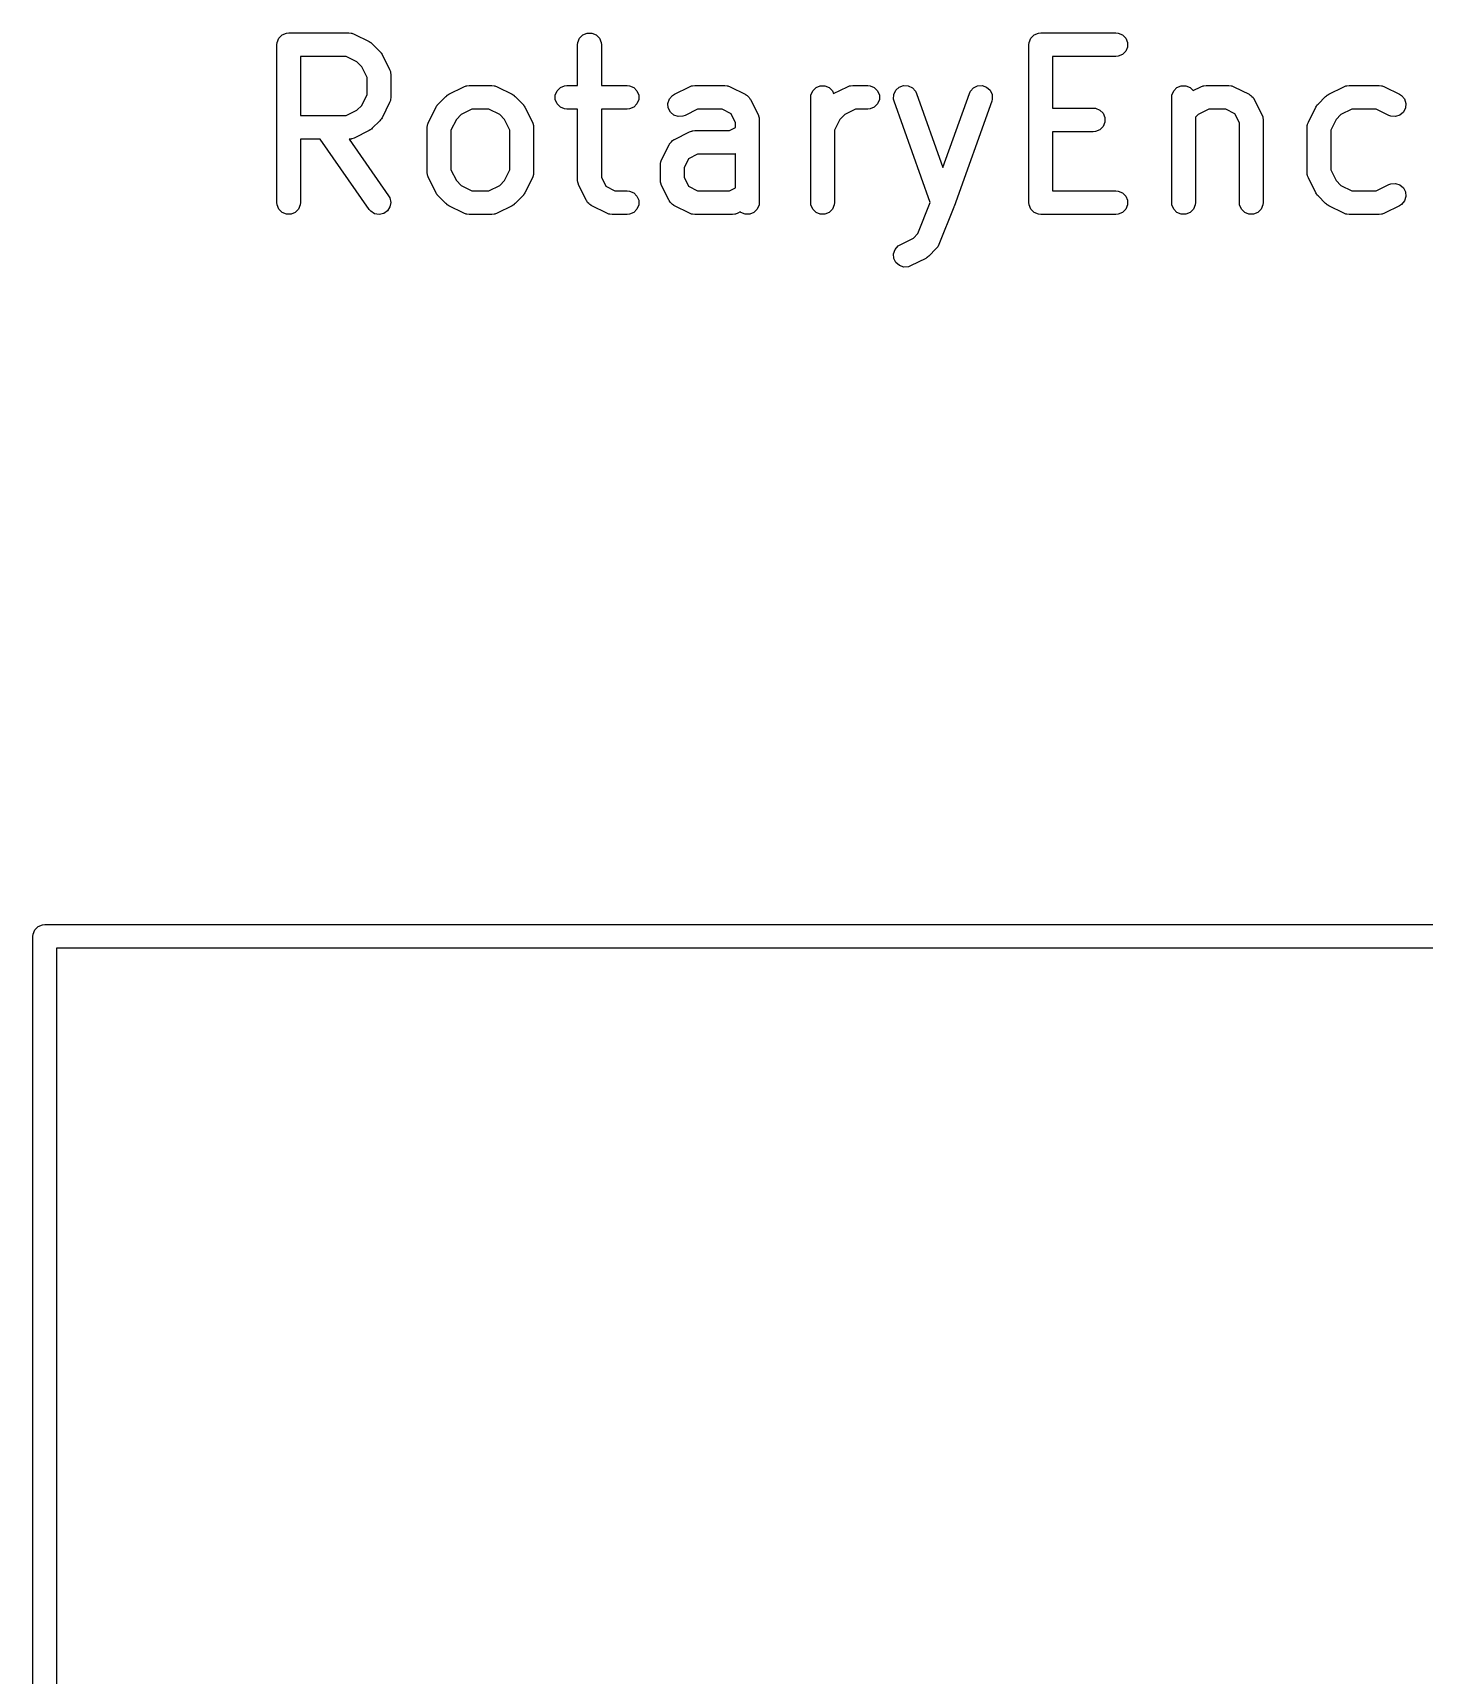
# Model space of a CAD drawing. Header units: millimetres. Extents: x 100.1 to 179.9, y -189 to -95.3.
# Drawn here: x 151.47 to 160.29, y -132.18 to -121.78 of the extents above; entities that cross this region are included whole.
import ezdxf

# ---------------------------------------------------------------- set-up
doc = ezdxf.new("R2010")
doc.units = ezdxf.units.MM
doc.layers.add('F.Fab', color=9, linetype='CONTINUOUS', true_color=0xafafaf)

msp = doc.modelspace()

# ---------------------------------------------------------------- linework, layer by layer
at = {"layer": 'F.Fab', "linetype": 'CONTINUOUS'}
for p, q in [((153.020237, -121.854819), (153.021678, -121.840187)), ((153.020237, -122.854819), (153.020237, -121.854819)), ((153.021678, -121.840187), (153.032877, -121.813151)), ((153.032877, -121.813151), (153.053569, -121.792459)), ((153.053569, -121.792459), (153.080605, -121.78126)), ((153.080605, -121.78126), (153.095237, -121.779819)), ((153.095237, -121.779819), (153.476189, -121.779819)), ((153.476189, -121.779819), (153.490821, -121.78126)), ((153.490821, -121.78126), (153.49331, -121.782291)), ((153.49331, -121.782291), (153.495998, -121.782482)), ((153.495998, -121.782482), (153.50973, -121.787737)), ((153.50973, -121.787737), (153.604968, -121.835356)), ((153.604968, -121.835356), (153.611267, -121.83932)), ((153.611267, -121.83932), (153.613095, -121.840078)), ((153.613095, -121.840078), (153.615151, -121.841766)), ((153.615151, -121.841766), (153.617411, -121.843188)), ((153.617411, -121.843188), (153.61871, -121.844686)), ((153.61871, -121.844686), (153.62446, -121.849405)), ((153.62446, -121.849405), (153.672079, -121.897024)), ((154.924999, -121.854819), (154.92644, -121.840187)), ((154.924999, -122.113152), (154.924999, -121.854819)), ((154.92644, -121.840187), (154.937639, -121.813151)), ((154.937639, -121.813151), (154.958331, -121.792459)), ((154.958331, -121.792459), (154.985367, -121.78126)), ((154.985367, -121.78126), (155.014631, -121.78126)), ((155.014631, -121.78126), (155.041667, -121.792459)), ((155.041667, -121.792459), (155.062359, -121.813151)), ((155.062359, -121.813151), (155.073558, -121.840187)), ((155.073558, -121.840187), (155.074999, -121.854819)), ((155.074999, -121.854819), (155.074999, -122.113152)), ((157.782143, -121.854819), (157.783584, -121.840187)), ((157.782143, -122.854819), (157.782143, -121.854819)), ((157.783584, -121.840187), (157.794783, -121.813151)), ((157.794783, -121.813151), (157.815475, -121.792459)), ((157.815475, -121.792459), (157.842511, -121.78126)), ((157.842511, -121.78126), (157.857143, -121.779819)), ((157.857143, -121.779819), (158.333333, -121.779819)), ((158.333333, -121.779819), (158.347965, -121.78126)), ((158.347965, -121.78126), (158.375001, -121.792459)), ((158.375001, -121.792459), (158.395693, -121.813151)), ((158.395693, -121.813151), (158.406892, -121.840187)), ((158.406892, -121.840187), (158.406892, -121.869451)), ((153.458484, -121.929819), (153.170237, -121.929819)), ((153.170237, -121.929819), (153.170237, -122.303628)), ((153.527, -121.964077), (153.458484, -121.929819)), ((153.672079, -121.897024), (153.676797, -121.902773)), ((153.676797, -121.902773), (153.678296, -121.904073)), ((153.678296, -121.904073), (153.679717, -121.906332)), ((153.679717, -121.906332), (153.681406, -121.908389)), ((153.681406, -121.908389), (153.682163, -121.910216)), ((153.682163, -121.910216), (153.686128, -121.916516)), ((153.686128, -121.916516), (153.733747, -122.011754)), ((158.333333, -121.929819), (157.932143, -121.929819)), ((157.932143, -121.929819), (157.932143, -122.256009)), ((158.347965, -121.928378), (158.333333, -121.929819)), ((158.375001, -121.917179), (158.347965, -121.928378)), ((158.395693, -121.896487), (158.375001, -121.917179)), ((158.406892, -121.869451), (158.395693, -121.896487)), ((153.557407, -121.994484), (153.527, -121.964077)), ((153.591665, -122.063), (153.557407, -121.994484)), ((153.591665, -122.170447), (153.591665, -122.063)), ((153.733747, -122.011754), (153.739002, -122.025485)), ((153.739002, -122.025485), (153.739193, -122.028174)), ((153.739193, -122.028174), (153.740224, -122.030663)), ((153.740224, -122.030663), (153.741665, -122.045295)), ((153.741665, -122.045295), (153.741665, -122.188152)), ((153.557407, -122.238963), (153.591665, -122.170447)), ((154.103015, -122.172653), (154.109315, -122.168689)), ((154.109315, -122.168689), (154.204553, -122.12107)), ((154.204553, -122.12107), (154.218284, -122.115815)), ((154.218284, -122.115815), (154.220973, -122.115623)), ((154.220973, -122.115623), (154.223462, -122.114593)), ((154.223462, -122.114593), (154.238094, -122.113152)), ((154.238094, -122.113152), (154.380951, -122.113152)), ((154.380951, -122.113152), (154.395583, -122.114593)), ((154.395583, -122.114593), (154.398072, -122.115624)), ((154.398072, -122.115624), (154.40076, -122.115815)), ((154.40076, -122.115815), (154.414492, -122.12107)), ((154.414492, -122.12107), (154.50973, -122.168689)), ((154.50973, -122.168689), (154.516029, -122.172653)), ((154.783583, -122.17352), (154.794782, -122.146484)), ((154.794782, -122.146484), (154.815474, -122.125792)), ((154.815474, -122.125792), (154.84251, -122.114593)), ((154.84251, -122.114593), (154.857142, -122.113152)), ((154.857142, -122.113152), (154.924999, -122.113152)), ((155.074999, -122.113152), (155.238094, -122.113152)), ((155.238094, -122.113152), (155.252726, -122.114593)), ((155.252726, -122.114593), (155.279762, -122.125792)), ((155.279762, -122.125792), (155.300454, -122.146484)), ((155.300454, -122.146484), (155.311653, -122.17352)), ((155.525444, -122.176521), (155.537887, -122.168689)), ((155.537887, -122.168689), (155.633125, -122.12107)), ((155.633125, -122.12107), (155.646856, -122.115815)), ((155.646856, -122.115815), (155.649545, -122.115623)), ((155.649545, -122.115623), (155.652034, -122.114593)), ((155.652034, -122.114593), (155.666666, -122.113152)), ((155.666666, -122.113152), (155.857142, -122.113152)), ((155.857142, -122.113152), (155.871774, -122.114593)), ((155.871774, -122.114593), (155.874263, -122.115624)), ((155.874263, -122.115624), (155.876951, -122.115815)), ((155.876951, -122.115815), (155.890683, -122.12107)), ((155.890683, -122.12107), (155.985921, -122.168689)), ((155.985921, -122.168689), (155.988368, -122.170229)), ((155.988368, -122.170229), (155.989522, -122.170614)), ((155.989522, -122.170614), (155.990958, -122.171859)), ((156.402631, -122.17352), (156.41383, -122.146484)), ((156.41383, -122.146484), (156.434522, -122.125792)), ((156.434522, -122.125792), (156.461558, -122.114593)), ((156.461558, -122.114593), (156.490822, -122.114593)), ((156.490822, -122.114593), (156.517858, -122.125792)), ((156.517858, -122.125792), (156.53855, -122.146484)), ((156.53855, -122.146484), (156.546055, -122.164604)), ((156.546055, -122.164604), (156.633125, -122.12107)), ((156.633125, -122.12107), (156.646856, -122.115815)), ((156.646856, -122.115815), (156.649545, -122.115623)), ((156.649545, -122.115623), (156.652034, -122.114593)), ((156.652034, -122.114593), (156.666666, -122.113152)), ((156.666666, -122.113152), (156.761904, -122.113152)), ((156.761904, -122.113152), (156.776536, -122.114593)), ((156.776536, -122.114593), (156.803572, -122.125792)), ((156.803572, -122.125792), (156.824264, -122.146484)), ((156.824264, -122.146484), (156.835463, -122.17352)), ((156.925805, -122.199113), (156.927259, -122.169885)), ((156.927259, -122.169885), (156.939786, -122.143439)), ((156.939786, -122.143439), (156.96148, -122.1238)), ((156.96148, -122.1238), (156.989039, -122.113957)), ((156.989039, -122.113957), (157.018267, -122.115411)), ((157.018267, -122.115411), (157.044713, -122.127938)), ((157.044713, -122.127938), (157.064352, -122.149632)), ((157.064352, -122.149632), (157.070631, -122.162927)), ((157.070631, -122.162927), (157.238095, -122.631826)), ((157.238095, -122.631826), (157.405559, -122.162927)), ((157.405559, -122.162927), (157.411838, -122.149632)), ((157.411838, -122.149632), (157.431477, -122.127938)), ((157.431477, -122.127938), (157.457923, -122.115411)), ((157.457923, -122.115411), (157.487151, -122.113957)), ((157.487151, -122.113957), (157.51471, -122.1238)), ((157.51471, -122.1238), (157.536404, -122.14344)), ((157.536404, -122.14344), (157.548931, -122.169886)), ((157.548931, -122.169886), (157.550385, -122.199113)), ((158.688346, -122.17352), (158.699545, -122.146484)), ((158.699545, -122.146484), (158.720237, -122.125792)), ((158.720237, -122.125792), (158.747273, -122.114593)), ((158.747273, -122.114593), (158.776537, -122.114593)), ((158.776537, -122.114593), (158.803573, -122.125792)), ((158.803573, -122.125792), (158.822974, -122.145193)), ((158.822974, -122.145193), (158.871221, -122.12107)), ((158.871221, -122.12107), (158.884952, -122.115815)), ((158.884952, -122.115815), (158.887641, -122.115623)), ((158.887641, -122.115623), (158.89013, -122.114593)), ((158.89013, -122.114593), (158.904762, -122.113152)), ((158.904762, -122.113152), (159.047619, -122.113152)), ((159.047619, -122.113152), (159.062251, -122.114593)), ((159.062251, -122.114593), (159.06474, -122.115624)), ((159.06474, -122.115624), (159.067428, -122.115815)), ((159.067428, -122.115815), (159.08116, -122.12107)), ((159.08116, -122.12107), (159.176398, -122.168689)), ((159.176398, -122.168689), (159.178845, -122.170229)), ((159.178845, -122.170229), (159.179999, -122.170614)), ((159.179999, -122.170614), (159.181435, -122.171859)), ((159.674445, -122.172653), (159.680745, -122.168689)), ((159.680745, -122.168689), (159.775983, -122.12107)), ((159.775983, -122.12107), (159.789714, -122.115815)), ((159.789714, -122.115815), (159.792403, -122.115623)), ((159.792403, -122.115623), (159.794892, -122.114593)), ((159.794892, -122.114593), (159.809524, -122.113152)), ((159.809524, -122.113152), (160, -122.113152)), ((160, -122.113152), (160.014632, -122.114593)), ((160.014632, -122.114593), (160.017121, -122.115624)), ((160.017121, -122.115624), (160.019809, -122.115815)), ((160.019809, -122.115815), (160.033541, -122.12107)), ((160.033541, -122.12107), (160.128779, -122.168689)), ((160.128779, -122.168689), (160.141222, -122.176521)), ((153.458484, -122.303628), (153.527, -122.26937)), ((153.527, -122.26937), (153.557407, -122.238963)), ((153.733747, -122.221693), (153.686128, -122.316931)), ((153.739002, -122.207962), (153.733747, -122.221693)), ((153.739193, -122.205272), (153.739002, -122.207962)), ((153.740224, -122.202784), (153.739193, -122.205272)), ((153.741665, -122.188152), (153.740224, -122.202784)), ((153.980536, -122.345087), (154.028155, -122.249849)), ((154.028155, -122.249849), (154.032119, -122.243549)), ((154.032119, -122.243549), (154.032877, -122.241722)), ((154.032877, -122.241722), (154.034565, -122.239665)), ((154.034565, -122.239665), (154.035987, -122.237406)), ((154.035987, -122.237406), (154.037485, -122.236106)), ((154.037485, -122.236106), (154.042204, -122.230357)), ((154.042204, -122.230357), (154.089823, -122.182738)), ((154.089823, -122.182738), (154.095572, -122.178019)), ((154.095572, -122.178019), (154.096872, -122.176521)), ((154.096872, -122.176521), (154.099131, -122.175099)), ((154.099131, -122.175099), (154.101188, -122.173411)), ((154.101188, -122.173411), (154.103015, -122.172653)), ((154.255799, -122.263152), (154.187283, -122.29741)), ((154.363246, -122.263152), (154.255799, -122.263152)), ((154.431762, -122.29741), (154.363246, -122.263152)), ((154.516029, -122.172653), (154.517857, -122.173411)), ((154.517857, -122.173411), (154.519913, -122.175099)), ((154.519913, -122.175099), (154.522173, -122.176521)), ((154.522173, -122.176521), (154.523472, -122.178019)), ((154.523472, -122.178019), (154.529222, -122.182738)), ((154.529222, -122.182738), (154.576841, -122.230357)), ((154.576841, -122.230357), (154.581559, -122.236106)), ((154.581559, -122.236106), (154.583058, -122.237406)), ((154.583058, -122.237406), (154.584479, -122.239665)), ((154.584479, -122.239665), (154.586168, -122.241722)), ((154.586168, -122.241722), (154.586925, -122.243549)), ((154.586925, -122.243549), (154.59089, -122.249849)), ((154.59089, -122.249849), (154.638509, -122.345087)), ((154.783583, -122.202784), (154.783583, -122.17352)), ((154.794782, -122.22982), (154.783583, -122.202784)), ((154.815474, -122.250512), (154.794782, -122.22982)), ((154.84251, -122.261711), (154.815474, -122.250512)), ((154.857142, -122.263152), (154.84251, -122.261711)), ((154.924999, -122.263152), (154.857142, -122.263152)), ((154.924999, -122.711961), (154.924999, -122.263152)), ((155.238094, -122.263152), (155.074999, -122.263152)), ((155.074999, -122.263152), (155.074999, -122.694256)), ((155.252726, -122.261711), (155.238094, -122.263152)), ((155.279762, -122.250512), (155.252726, -122.261711)), ((155.300454, -122.22982), (155.279762, -122.250512)), ((155.311653, -122.202784), (155.300454, -122.22982)), ((155.311653, -122.17352), (155.311653, -122.202784)), ((155.497017, -122.22639), (155.506271, -122.198629)), ((155.499091, -122.25558), (155.497017, -122.22639)), ((155.512178, -122.281755), (155.499091, -122.25558)), ((155.506271, -122.198629), (155.525444, -122.176521)), ((155.684371, -122.263152), (155.604969, -122.302853)), ((155.839437, -122.263152), (155.684371, -122.263152)), ((155.896478, -122.291672), (155.839437, -122.263152)), ((155.990958, -122.171859), (155.998364, -122.176521)), ((155.998364, -122.176521), (156.004525, -122.183625)), ((156.004525, -122.183625), (156.01163, -122.189787)), ((156.01163, -122.189787), (156.016291, -122.197192)), ((156.016291, -122.197192), (156.017537, -122.198629)), ((156.017537, -122.198629), (156.017921, -122.199782)), ((156.017921, -122.199782), (156.019462, -122.20223)), ((156.019462, -122.20223), (156.067081, -122.297468)), ((156.40119, -122.188152), (156.402631, -122.17352)), ((156.40119, -122.854819), (156.40119, -122.188152)), ((156.684371, -122.263152), (156.615855, -122.29741)), ((156.761904, -122.263152), (156.684371, -122.263152)), ((156.776536, -122.261711), (156.761904, -122.263152)), ((156.803572, -122.250512), (156.776536, -122.261711)), ((156.824264, -122.22982), (156.803572, -122.250512)), ((156.835463, -122.202784), (156.824264, -122.22982)), ((156.835463, -122.17352), (156.835463, -122.202784)), ((156.929369, -122.213377), (156.925805, -122.199113)), ((157.157918, -122.853316), (156.929369, -122.213377)), ((157.546821, -122.213377), (157.308726, -122.880044)), ((157.550385, -122.199113), (157.546821, -122.213377)), ((157.932143, -122.256009), (158.190476, -122.256009)), ((158.190476, -122.256009), (158.205108, -122.25745)), ((158.205108, -122.25745), (158.232144, -122.268649)), ((158.232144, -122.268649), (158.252836, -122.289341)), ((158.686905, -122.188152), (158.688346, -122.17352)), ((158.686905, -122.854819), (158.686905, -122.188152)), ((158.922467, -122.263152), (158.853951, -122.29741)), ((159.029914, -122.263152), (158.922467, -122.263152)), ((159.086955, -122.291672), (159.029914, -122.263152)), ((159.181435, -122.171859), (159.188841, -122.176521)), ((159.188841, -122.176521), (159.195002, -122.183625)), ((159.195002, -122.183625), (159.202107, -122.189787)), ((159.202107, -122.189787), (159.206768, -122.197192)), ((159.206768, -122.197192), (159.208014, -122.198629)), ((159.208014, -122.198629), (159.208398, -122.199782)), ((159.208398, -122.199782), (159.209939, -122.20223)), ((159.209939, -122.20223), (159.257558, -122.297468)), ((159.551966, -122.345087), (159.599585, -122.249849)), ((159.599585, -122.249849), (159.603549, -122.243549)), ((159.603549, -122.243549), (159.604307, -122.241722)), ((159.604307, -122.241722), (159.605995, -122.239665)), ((159.605995, -122.239665), (159.607417, -122.237406)), ((159.607417, -122.237406), (159.608915, -122.236106)), ((159.608915, -122.236106), (159.613634, -122.230357)), ((159.613634, -122.230357), (159.661253, -122.182738)), ((159.661253, -122.182738), (159.667002, -122.178019)), ((159.667002, -122.178019), (159.668302, -122.176521)), ((159.668302, -122.176521), (159.670561, -122.175099)), ((159.670561, -122.175099), (159.672618, -122.173411)), ((159.672618, -122.173411), (159.674445, -122.172653)), ((159.827229, -122.263152), (159.758713, -122.29741)), ((159.982295, -122.263152), (159.827229, -122.263152)), ((160.061697, -122.302853), (159.982295, -122.263152)), ((160.141222, -122.176521), (160.160395, -122.198629)), ((160.167575, -122.25558), (160.154487, -122.281755)), ((160.160395, -122.198629), (160.169649, -122.22639)), ((160.169649, -122.22639), (160.167575, -122.25558)), ((153.170237, -122.303628), (153.458484, -122.303628)), ((153.672079, -122.336423), (153.62446, -122.384042)), ((153.676797, -122.330673), (153.672079, -122.336423)), ((153.678296, -122.329374), (153.676797, -122.330673)), ((153.679717, -122.327114), (153.678296, -122.329374)), ((153.681406, -122.325058), (153.679717, -122.327114)), ((153.682163, -122.32323), (153.681406, -122.325058)), ((153.686128, -122.316931), (153.682163, -122.32323)), ((153.972618, -122.378628), (153.974059, -122.363996)), ((153.972618, -122.664342), (153.972618, -122.378628)), ((153.974059, -122.363996), (153.97509, -122.361506)), ((153.97509, -122.361506), (153.975281, -122.358819)), ((153.975281, -122.358819), (153.980536, -122.345087)), ((154.156876, -122.327817), (154.122618, -122.396333)), ((154.187283, -122.29741), (154.156876, -122.327817)), ((154.462169, -122.327817), (154.431762, -122.29741)), ((154.496427, -122.396333), (154.462169, -122.327817)), ((154.638509, -122.345087), (154.643764, -122.358818)), ((154.643764, -122.358818), (154.643955, -122.361507)), ((154.643955, -122.361507), (154.644986, -122.363996)), ((154.644986, -122.363996), (154.646427, -122.378628)), ((154.646427, -122.378628), (154.646427, -122.664342)), ((155.534286, -122.300928), (155.512178, -122.281755)), ((155.562047, -122.310182), (155.534286, -122.300928)), ((155.591237, -122.308108), (155.562047, -122.310182)), ((155.604969, -122.302853), (155.591237, -122.308108)), ((155.924999, -122.348714), (155.896478, -122.291672)), ((155.924999, -122.379894), (155.924999, -122.348714)), ((156.067081, -122.297468), (156.072336, -122.311199)), ((156.072336, -122.311199), (156.072527, -122.313888)), ((156.072527, -122.313888), (156.073558, -122.316377)), ((156.073558, -122.316377), (156.074999, -122.331009)), ((156.074999, -122.331009), (156.074999, -122.854819)), ((156.585448, -122.327817), (156.55119, -122.396333)), ((156.615855, -122.29741), (156.585448, -122.327817)), ((158.252836, -122.372677), (158.232144, -122.393369)), ((158.252836, -122.289341), (158.264035, -122.316377)), ((158.264035, -122.345641), (158.252836, -122.372677)), ((158.264035, -122.316377), (158.264035, -122.345641)), ((158.853951, -122.29741), (158.836905, -122.314456)), ((158.836905, -122.314456), (158.836905, -122.854819)), ((159.115476, -122.348714), (159.086955, -122.291672)), ((159.115476, -122.854819), (159.115476, -122.348714)), ((159.257558, -122.297468), (159.262813, -122.311199)), ((159.262813, -122.311199), (159.263004, -122.313888)), ((159.263004, -122.313888), (159.264035, -122.316377)), ((159.264035, -122.316377), (159.265476, -122.331009)), ((159.265476, -122.331009), (159.265476, -122.854819)), ((159.544048, -122.378628), (159.545489, -122.363996)), ((159.544048, -122.664342), (159.544048, -122.378628)), ((159.545489, -122.363996), (159.54652, -122.361506)), ((159.54652, -122.361506), (159.546711, -122.358819)), ((159.546711, -122.358819), (159.551966, -122.345087)), ((159.728306, -122.327817), (159.694048, -122.396333)), ((159.758713, -122.29741), (159.728306, -122.327817)), ((160.075428, -122.308108), (160.061697, -122.302853)), ((160.104618, -122.310182), (160.075428, -122.308108)), ((160.13238, -122.300928), (160.104618, -122.310182)), ((160.154487, -122.281755), (160.13238, -122.300928)), ((153.294283, -122.453628), (153.170237, -122.453628)), ((153.170237, -122.453628), (153.170237, -122.854819)), ((153.605223, -122.897829), (153.294283, -122.453628)), ((153.490821, -122.452187), (153.477304, -122.453518)), ((153.477304, -122.453518), (153.728108, -122.81181)), ((153.49331, -122.451155), (153.490821, -122.452187)), ((153.495998, -122.450965), (153.49331, -122.451155)), ((153.50973, -122.44571), (153.495998, -122.450965)), ((153.604968, -122.398091), (153.50973, -122.44571)), ((153.611267, -122.394126), (153.604968, -122.398091)), ((153.613095, -122.393369), (153.611267, -122.394126)), ((153.615151, -122.39168), (153.613095, -122.393369)), ((153.617411, -122.390259), (153.615151, -122.39168)), ((153.61871, -122.38876), (153.617411, -122.390259)), ((153.62446, -122.384042), (153.61871, -122.38876)), ((154.122618, -122.396333), (154.122618, -122.646637)), ((154.496427, -122.646637), (154.496427, -122.396333)), ((155.506271, -122.484343), (155.507516, -122.482906)), ((155.507516, -122.482906), (155.512178, -122.475501)), ((155.512178, -122.475501), (155.519282, -122.469339)), ((155.519282, -122.469339), (155.525444, -122.462235)), ((155.525444, -122.462235), (155.532849, -122.457573)), ((155.532849, -122.457573), (155.534286, -122.456328)), ((155.534286, -122.456328), (155.535439, -122.455943)), ((155.535439, -122.455943), (155.537887, -122.454403)), ((155.537887, -122.454403), (155.633125, -122.406784)), ((155.633125, -122.406784), (155.646856, -122.401529)), ((155.646856, -122.401529), (155.649545, -122.401337)), ((155.649545, -122.401337), (155.652034, -122.400307)), ((155.652034, -122.400307), (155.666666, -122.398866)), ((155.666666, -122.398866), (155.887056, -122.398866)), ((155.887056, -122.398866), (155.924999, -122.379894)), ((156.55119, -122.396333), (156.55119, -122.854819)), ((158.190476, -122.406009), (157.932143, -122.406009)), ((157.932143, -122.406009), (157.932143, -122.779819)), ((158.205108, -122.404568), (158.190476, -122.406009)), ((158.232144, -122.393369), (158.205108, -122.404568)), ((159.694048, -122.396333), (159.694048, -122.646637)), ((155.451472, -122.596914), (155.456727, -122.583182)), ((155.456727, -122.583182), (155.504346, -122.487944)), ((155.504346, -122.487944), (155.505886, -122.485496)), ((155.505886, -122.485496), (155.506271, -122.484343)), ((155.627329, -122.577386), (155.598809, -122.634428)), ((155.684371, -122.548866), (155.627329, -122.577386)), ((155.904761, -122.548866), (155.684371, -122.548866)), ((155.919393, -122.547425), (155.904761, -122.548866)), ((155.921882, -122.546393), (155.919393, -122.547425)), ((155.92457, -122.546203), (155.921882, -122.546393)), ((155.924999, -122.546038), (155.92457, -122.546203)), ((155.924999, -122.760847), (155.924999, -122.546038)), ((153.974059, -122.678974), (153.972618, -122.664342)), ((153.97509, -122.681463), (153.974059, -122.678974)), ((153.975281, -122.684151), (153.97509, -122.681463)), ((153.980536, -122.697883), (153.975281, -122.684151)), ((154.122618, -122.646637), (154.156876, -122.715153)), ((154.462168, -122.715153), (154.496427, -122.646637)), ((154.643764, -122.684152), (154.638509, -122.697883)), ((154.643955, -122.681462), (154.643764, -122.684152)), ((154.644986, -122.678974), (154.643955, -122.681462)), ((154.646427, -122.664342), (154.644986, -122.678974)), ((155.448809, -122.616723), (155.45025, -122.602091)), ((155.448809, -122.711961), (155.448809, -122.616723)), ((155.45025, -122.602091), (155.451281, -122.599601)), ((155.451281, -122.599601), (155.451472, -122.596914)), ((155.598809, -122.634428), (155.598809, -122.694256)), ((159.545489, -122.678974), (159.544048, -122.664342)), ((159.54652, -122.681463), (159.545489, -122.678974)), ((159.546711, -122.684151), (159.54652, -122.681463)), ((159.551966, -122.697883), (159.546711, -122.684151)), ((159.694048, -122.646637), (159.728306, -122.715153)), ((154.028155, -122.793121), (153.980536, -122.697883)), ((154.032118, -122.799417), (154.028155, -122.793121)), ((154.156876, -122.715153), (154.187283, -122.745561)), ((154.187283, -122.745561), (154.255799, -122.779819)), ((154.255799, -122.779819), (154.363246, -122.779819)), ((154.363246, -122.779819), (154.431761, -122.745561)), ((154.431761, -122.745561), (154.462168, -122.715153)), ((154.59089, -122.793121), (154.586926, -122.799417)), ((154.638509, -122.697883), (154.59089, -122.793121)), ((154.92644, -122.726593), (154.924999, -122.711961)), ((154.927471, -122.729082), (154.92644, -122.726593)), ((154.927662, -122.73177), (154.927471, -122.729082)), ((154.932917, -122.745502), (154.927662, -122.73177)), ((154.980536, -122.840741), (154.932917, -122.745502)), ((155.074999, -122.694256), (155.103519, -122.751298)), ((155.103519, -122.751298), (155.160561, -122.779819)), ((155.160561, -122.779819), (155.238094, -122.779819)), ((155.238094, -122.779819), (155.252726, -122.78126)), ((155.252726, -122.78126), (155.279762, -122.792459)), ((155.279762, -122.792459), (155.300454, -122.813151)), ((155.45025, -122.726593), (155.448809, -122.711961)), ((155.451281, -122.729082), (155.45025, -122.726593)), ((155.451472, -122.73177), (155.451281, -122.729082)), ((155.456727, -122.745502), (155.451472, -122.73177)), ((155.504346, -122.840741), (155.456727, -122.745502)), ((155.598809, -122.694256), (155.627329, -122.751298)), ((155.627329, -122.751298), (155.684371, -122.779819)), ((155.684371, -122.779819), (155.887056, -122.779819)), ((155.887056, -122.779819), (155.924999, -122.760847)), ((157.932143, -122.779819), (158.333333, -122.779819)), ((158.333333, -122.779819), (158.347965, -122.78126)), ((158.347965, -122.78126), (158.375001, -122.792459)), ((158.375001, -122.792459), (158.395693, -122.813151)), ((159.599585, -122.793121), (159.551966, -122.697883)), ((159.603548, -122.799417), (159.599585, -122.793121)), ((159.728306, -122.715153), (159.758713, -122.745561)), ((159.758713, -122.745561), (159.827229, -122.779819)), ((159.827229, -122.779819), (159.982295, -122.779819)), ((159.982295, -122.779819), (160.061697, -122.740118)), ((160.061697, -122.740118), (160.075428, -122.734863)), ((160.075428, -122.734863), (160.104618, -122.732789)), ((160.104618, -122.732789), (160.13238, -122.742043)), ((160.13238, -122.742043), (160.154487, -122.761216)), ((160.154487, -122.761216), (160.167575, -122.787391)), ((160.167575, -122.787391), (160.169649, -122.816581)), ((153.021678, -122.869451), (153.020237, -122.854819)), ((153.032877, -122.896487), (153.021678, -122.869451)), ((153.053569, -122.917179), (153.032877, -122.896487)), ((153.157597, -122.896487), (153.136905, -122.917179)), ((153.168796, -122.869451), (153.157597, -122.896487)), ((153.170237, -122.854819), (153.168796, -122.869451)), ((153.614794, -122.908989), (153.605223, -122.897829)), ((153.736562, -122.882012), (153.720835, -122.90669)), ((153.728108, -122.81181), (153.735318, -122.824623)), ((153.735318, -122.824623), (153.741647, -122.853194)), ((153.741647, -122.853194), (153.736562, -122.882012)), ((154.032876, -122.801247), (154.032118, -122.799417)), ((154.034565, -122.803305), (154.032876, -122.801247)), ((154.035987, -122.805564), (154.034565, -122.803305)), ((154.037485, -122.806863), (154.035987, -122.805564)), ((154.042203, -122.812612), (154.037485, -122.806863)), ((154.089822, -122.860232), (154.042203, -122.812612)), ((154.095571, -122.86495), (154.089822, -122.860232)), ((154.096872, -122.86645), (154.095571, -122.86495)), ((154.099131, -122.867872), (154.096872, -122.86645)), ((154.101188, -122.86956), (154.099131, -122.867872)), ((154.103015, -122.870317), (154.101188, -122.86956)), ((154.109315, -122.874282), (154.103015, -122.870317)), ((154.204553, -122.921901), (154.109315, -122.874282)), ((154.50973, -122.874282), (154.414492, -122.921901)), ((154.516029, -122.870317), (154.50973, -122.874282)), ((154.517857, -122.86956), (154.516029, -122.870317)), ((154.519913, -122.867872), (154.517857, -122.86956)), ((154.522173, -122.86645), (154.519913, -122.867872)), ((154.523473, -122.86495), (154.522173, -122.86645)), ((154.529223, -122.860232), (154.523473, -122.86495)), ((154.576841, -122.812613), (154.529223, -122.860232)), ((154.581559, -122.806863), (154.576841, -122.812613)), ((154.583058, -122.805564), (154.581559, -122.806863)), ((154.584479, -122.803305), (154.583058, -122.805564)), ((154.586169, -122.801247), (154.584479, -122.803305)), ((154.586926, -122.799417), (154.586169, -122.801247)), ((154.982076, -122.843187), (154.980536, -122.840741)), ((154.982461, -122.844342), (154.982076, -122.843187)), ((154.983707, -122.845779), (154.982461, -122.844342)), ((154.988368, -122.853183), (154.983707, -122.845779)), ((154.99547, -122.859342), (154.988368, -122.853183)), ((155.001634, -122.86645), (154.99547, -122.859342)), ((155.009039, -122.871111), (155.001634, -122.86645)), ((155.010476, -122.872357), (155.009039, -122.871111)), ((155.011629, -122.872741), (155.010476, -122.872357)), ((155.014077, -122.874282), (155.011629, -122.872741)), ((155.109315, -122.921901), (155.014077, -122.874282)), ((155.300454, -122.896487), (155.279762, -122.917179)), ((155.300454, -122.813151), (155.311653, -122.840187)), ((155.311653, -122.869451), (155.300454, -122.896487)), ((155.311653, -122.840187), (155.311653, -122.869451)), ((155.505886, -122.843187), (155.504346, -122.840741)), ((155.506271, -122.844342), (155.505886, -122.843187)), ((155.507517, -122.845779), (155.506271, -122.844342)), ((155.512178, -122.853183), (155.507517, -122.845779)), ((155.51928, -122.859342), (155.512178, -122.853183)), ((155.525444, -122.86645), (155.51928, -122.859342)), ((155.532849, -122.871111), (155.525444, -122.86645)), ((155.534286, -122.872357), (155.532849, -122.871111)), ((155.535439, -122.872741), (155.534286, -122.872357)), ((155.537887, -122.874282), (155.535439, -122.872741)), ((155.633125, -122.921901), (155.537887, -122.874282)), ((156.062359, -122.896487), (156.041667, -122.917179)), ((156.073558, -122.869451), (156.062359, -122.896487)), ((156.074999, -122.854819), (156.073558, -122.869451)), ((156.402631, -122.869451), (156.40119, -122.854819)), ((156.41383, -122.896487), (156.402631, -122.869451)), ((156.434522, -122.917179), (156.41383, -122.896487)), ((156.53855, -122.896487), (156.517858, -122.917179)), ((156.549749, -122.869451), (156.53855, -122.896487)), ((156.55119, -122.854819), (156.549749, -122.869451)), ((157.078938, -123.050766), (157.157918, -122.853316)), ((157.307731, -122.882673), (157.212493, -123.120768)), ((157.308123, -122.881319), (157.307731, -122.882673)), ((157.308726, -122.880044), (157.308123, -122.881319)), ((157.783584, -122.869451), (157.782143, -122.854819)), ((157.794783, -122.896487), (157.783584, -122.869451)), ((157.815475, -122.917179), (157.794783, -122.896487)), ((158.395693, -122.896487), (158.375001, -122.917179)), ((158.395693, -122.813151), (158.406892, -122.840187)), ((158.406892, -122.869451), (158.395693, -122.896487)), ((158.406892, -122.840187), (158.406892, -122.869451)), ((158.688346, -122.869451), (158.686905, -122.854819)), ((158.699545, -122.896487), (158.688346, -122.869451)), ((158.720237, -122.917179), (158.699545, -122.896487)), ((158.824265, -122.896487), (158.803573, -122.917179)), ((158.835464, -122.869451), (158.824265, -122.896487)), ((158.836905, -122.854819), (158.835464, -122.869451)), ((159.116917, -122.869451), (159.115476, -122.854819)), ((159.128116, -122.896487), (159.116917, -122.869451)), ((159.148808, -122.917179), (159.128116, -122.896487)), ((159.252836, -122.896487), (159.232144, -122.917179)), ((159.264035, -122.869451), (159.252836, -122.896487)), ((159.265476, -122.854819), (159.264035, -122.869451)), ((159.604306, -122.801247), (159.603548, -122.799417)), ((159.605995, -122.803305), (159.604306, -122.801247)), ((159.607417, -122.805564), (159.605995, -122.803305)), ((159.608915, -122.806863), (159.607417, -122.805564)), ((159.613633, -122.812612), (159.608915, -122.806863)), ((159.661252, -122.860232), (159.613633, -122.812612)), ((159.667001, -122.86495), (159.661252, -122.860232)), ((159.668302, -122.86645), (159.667001, -122.86495)), ((159.670561, -122.867872), (159.668302, -122.86645)), ((159.672618, -122.86956), (159.670561, -122.867872)), ((159.674445, -122.870317), (159.672618, -122.86956)), ((159.680745, -122.874282), (159.674445, -122.870317)), ((159.775983, -122.921901), (159.680745, -122.874282)), ((160.128779, -122.874282), (160.033541, -122.921901)), ((160.141222, -122.86645), (160.128779, -122.874282)), ((160.160395, -122.844342), (160.141222, -122.86645)), ((160.169649, -122.816581), (160.160395, -122.844342)), ((153.080605, -122.928378), (153.053569, -122.917179)), ((153.109869, -122.928378), (153.080605, -122.928378)), ((153.136905, -122.917179), (153.109869, -122.928378)), ((153.639473, -122.924716), (153.614794, -122.908989)), ((153.66829, -122.929802), (153.639473, -122.924716)), ((153.696861, -122.923472), (153.66829, -122.929802)), ((153.720835, -122.90669), (153.696861, -122.923472)), ((154.218284, -122.927156), (154.204553, -122.921901)), ((154.220973, -122.927347), (154.218284, -122.927156)), ((154.223462, -122.928378), (154.220973, -122.927347)), ((154.238094, -122.929819), (154.223462, -122.928378)), ((154.380951, -122.929819), (154.238094, -122.929819)), ((154.395583, -122.928378), (154.380951, -122.929819)), ((154.398072, -122.927346), (154.395583, -122.928378)), ((154.40076, -122.927156), (154.398072, -122.927346)), ((154.414492, -122.921901), (154.40076, -122.927156)), ((155.123046, -122.927156), (155.109315, -122.921901)), ((155.125735, -122.927347), (155.123046, -122.927156)), ((155.128224, -122.928378), (155.125735, -122.927347)), ((155.142856, -122.929819), (155.128224, -122.928378)), ((155.238094, -122.929819), (155.142856, -122.929819)), ((155.252726, -122.928378), (155.238094, -122.929819)), ((155.279762, -122.917179), (155.252726, -122.928378)), ((155.646856, -122.927156), (155.633125, -122.921901)), ((155.649545, -122.927347), (155.646856, -122.927156)), ((155.652034, -122.928378), (155.649545, -122.927347)), ((155.666666, -122.929819), (155.652034, -122.928378)), ((155.904761, -122.929819), (155.666666, -122.929819)), ((155.919393, -122.928378), (155.904761, -122.929819)), ((155.921882, -122.927346), (155.919393, -122.928378)), ((155.92457, -122.927156), (155.921882, -122.927346)), ((155.938302, -122.921901), (155.92457, -122.927156)), ((155.954802, -122.91365), (155.938302, -122.921901)), ((155.958331, -122.917179), (155.954802, -122.91365)), ((155.985367, -122.928378), (155.958331, -122.917179)), ((156.014631, -122.928378), (155.985367, -122.928378)), ((156.041667, -122.917179), (156.014631, -122.928378)), ((156.461558, -122.928378), (156.434522, -122.917179)), ((156.490822, -122.928378), (156.461558, -122.928378)), ((156.517858, -122.917179), (156.490822, -122.928378)), ((157.842511, -122.928378), (157.815475, -122.917179)), ((157.857143, -122.929819), (157.842511, -122.928378)), ((158.333333, -122.929819), (157.857143, -122.929819)), ((158.347965, -122.928378), (158.333333, -122.929819)), ((158.375001, -122.917179), (158.347965, -122.928378)), ((158.747273, -122.928378), (158.720237, -122.917179)), ((158.776537, -122.928378), (158.747273, -122.928378)), ((158.803573, -122.917179), (158.776537, -122.928378)), ((159.175844, -122.928378), (159.148808, -122.917179)), ((159.205108, -122.928378), (159.175844, -122.928378)), ((159.232144, -122.917179), (159.205108, -122.928378)), ((159.789714, -122.927156), (159.775983, -122.921901)), ((159.792403, -122.927347), (159.789714, -122.927156)), ((159.794892, -122.928378), (159.792403, -122.927347)), ((159.809524, -122.929819), (159.794892, -122.928378)), ((160, -122.929819), (159.809524, -122.929819)), ((160.014632, -122.928378), (160, -122.929819)), ((160.017121, -122.927346), (160.014632, -122.928378)), ((160.019809, -122.927156), (160.017121, -122.927346)), ((160.033541, -122.921901), (160.019809, -122.927156)), ((156.966459, -123.12107), (157.050811, -123.078894)), ((157.050811, -123.078894), (157.078938, -123.050766)), ((156.925589, -123.178771), (156.934843, -123.15101)), ((156.927663, -123.207961), (156.925589, -123.178771)), ((156.94075, -123.234136), (156.927663, -123.207961)), ((156.934843, -123.15101), (156.954016, -123.128902)), ((156.954016, -123.128902), (156.966459, -123.12107)), ((157.128779, -123.207615), (157.033541, -123.255234)), ((157.135078, -123.20365), (157.128779, -123.207615)), ((157.136906, -123.202893), (157.135078, -123.20365)), ((157.138962, -123.201204), (157.136906, -123.202893)), ((157.141222, -123.199783), (157.138962, -123.201204)), ((157.142521, -123.198284), (157.141222, -123.199783)), ((157.148271, -123.193566), (157.142521, -123.198284)), ((157.19589, -123.145947), (157.148271, -123.193566)), ((157.205217, -123.134582), (157.19589, -123.145947)), ((157.205394, -123.134153), (157.205217, -123.134582)), ((157.205721, -123.133819), (157.205394, -123.134153)), ((157.212493, -123.120768), (157.205721, -123.133819)), ((156.962858, -123.253309), (156.94075, -123.234136)), ((156.990619, -123.262563), (156.962858, -123.253309)), ((157.019809, -123.260489), (156.990619, -123.262563)), ((157.033541, -123.255234), (157.019809, -123.260489)), ((151.476441, -127.485368), (151.48764, -127.458332)), ((151.48764, -127.458332), (151.508332, -127.43764)), ((151.508332, -127.43764), (151.535368, -127.426441)), ((151.535368, -127.426441), (151.55, -127.425)), ((151.55, -127.425), (166.55, -127.425)), ((151.475, -127.5), (151.476441, -127.485368)), ((151.475, -142.5), (151.475, -127.5)), ((151.625, -127.575), (151.625, -142.425)), ((166.475, -127.575), (151.625, -127.575))]:
    msp.add_line(p, q, dxfattribs=at)

doc.saveas('drawing.dxf')
